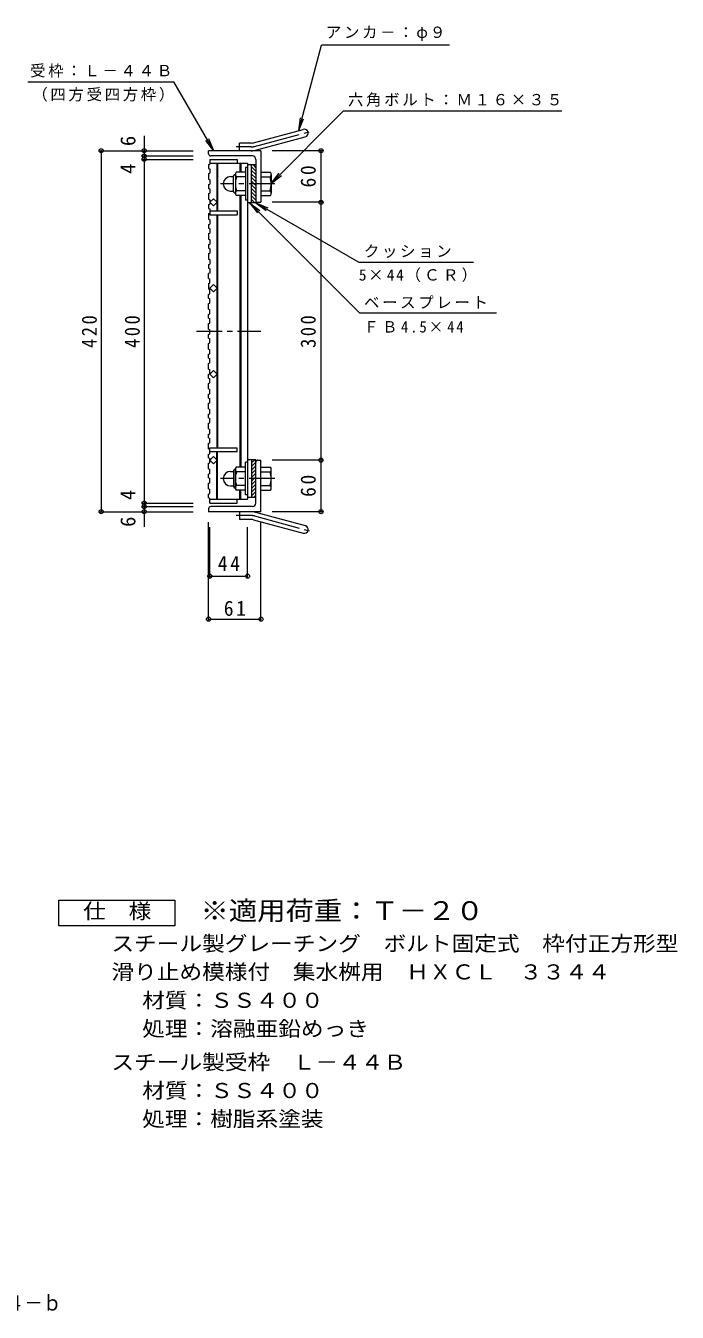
# Model space of a CAD drawing. Units: millimetres at full size, sheet at 1:6. Extents: x -800 to 962, y -827 to 774.
# Drawn here: x 203 to 962, y -827 to 669 of the extents above; entities that cross this region are included whole.
import ezdxf
from ezdxf.enums import TextEntityAlignment as Align

# ---------------------------------------------------------------- set-up
doc = ezdxf.new("R2010")
doc.units = ezdxf.units.MM
doc.header["$LTSCALE"] = 6
doc.header["$PDMODE"] = 32
doc.header["$PDSIZE"] = 4.8
doc.linetypes.add('CHAIN1', pattern=[8, 5, -1, 1, -1])
doc.linetypes.add('CHAIN2', pattern=[12, 9, -1, 1, -1])
for name, color, linetype, lineweight in [('E-1', 2, 'Continuous', 9), ('E-2', 3, 'Continuous', 9), ('E-4', 7, 'Continuous', 9), ('E-5', 7, 'Continuous', 9), ('F-4_F-4ﾚｲﾔ', 2, 'Continuous', 9)]:
    doc.layers.add(name, color=color, linetype=linetype, lineweight=lineweight)
doc.layers.add('F-5_F-5ﾚｲﾔ', color=2, linetype='Continuous')
doc.styles.add('ＭＳ ゴシック', font='')
doc.styles.get('ＭＳ ゴシック').set_extended_font_data('MS Gothic')

msp = doc.modelspace()

# ---------------------------------------------------------------- linework, layer by layer
at = {"layer": 'E-1'}
for p, q in [((467.993, 533.279), (526.184, 548.871)), ((470.322, 524.586), (528.513, 540.178)), ((415.849, 520.472), (415.849, 523.972)), ((476.849, 523.972), (415.849, 523.972)), ((451.849, 523.972), (451.849, 532.973)), ((465.664, 532.973), (451.849, 532.973)), ((476.849, 523.972), (476.849, 463.973)), ((466.849, 517.973), (418.349, 517.973)), ((470.849, 513.973), (470.849, 463.472)), ((441.539, 493.973), (445.048, 493.973)), ((445.048, 476.273), (445.048, 494.673)), ((446.849, 496.473), (447.049, 496.473)), ((447.049, 496.223), (447.049, 474.723)), ((459.049, 498.973), (448.087, 498.973)), ((459.049, 504.473), (459.049, 466.473)), ((461.348, 504.473), (459.049, 504.473)), ((465.848, 463.472), (465.848, 507.473)), ((470.849, 507.473), (465.848, 507.473)), ((470.848, 500.393), (465.848, 505.393)), ((470.848, 496.15), (465.848, 501.15)), ((470.848, 491.907), (465.848, 496.907)), ((470.848, 504.635), (468.011, 507.473)), ((476.849, 498.973), (487.81, 498.973)), ((489.049, 496.473), (488.849, 496.473)), ((488.849, 496.223), (488.849, 474.723)), ((459.049, 493.473), (448.087, 493.473)), ((470.848, 487.665), (465.848, 492.665)), ((470.848, 483.422), (465.848, 488.422)), ((470.848, 479.18), (465.848, 484.18)), ((470.848, 474.937), (465.848, 479.937)), ((476.849, 493.473), (487.81, 493.473)), ((441.549, 476.973), (445.048, 476.973)), ((446.849, 474.473), (447.049, 474.473)), ((459.049, 477.473), (448.087, 477.473)), ((459.049, 471.973), (448.087, 471.973)), ((461.348, 466.473), (459.049, 466.473)), ((470.848, 470.694), (465.848, 475.694)), ((470.848, 466.452), (465.848, 471.452)), ((469.585, 463.472), (465.848, 467.209)), ((476.849, 477.473), (487.81, 477.473)), ((476.849, 471.973), (487.81, 471.973)), ((489.049, 474.473), (488.849, 474.473)), ((470.849, 463.472), (465.848, 463.472)), ((473.349, 463.973), (476.849, 463.973)), ((441.549, 150.971), (445.048, 150.971)), ((445.048, 151.671), (445.048, 133.271)), ((446.849, 153.471), (447.049, 153.471)), ((447.049, 131.721), (447.049, 153.221)), ((459.049, 155.971), (448.087, 155.971)), ((459.049, 150.471), (448.087, 150.471)), ((459.049, 123.471), (459.049, 161.471)), ((461.348, 161.471), (459.049, 161.471)), ((465.848, 164.472), (465.848, 120.471)), ((469.585, 164.472), (465.848, 160.735)), ((470.849, 164.472), (465.848, 164.472)), ((470.848, 161.492), (465.848, 156.492)), ((470.848, 157.25), (465.848, 152.25)), ((470.848, 153.007), (465.848, 148.007)), ((470.849, 113.971), (470.849, 164.472)), ((473.349, 163.971), (476.849, 163.971)), ((476.849, 103.971), (476.849, 163.971)), ((476.849, 155.971), (487.81, 155.971)), ((476.849, 150.471), (487.81, 150.471)), ((489.049, 153.471), (488.849, 153.471)), ((488.849, 131.721), (488.849, 153.221)), ((470.848, 148.764), (465.848, 143.764)), ((470.848, 144.522), (465.848, 139.522)), ((470.848, 140.279), (465.848, 135.279)), ((470.848, 136.037), (465.848, 131.037)), ((441.539, 133.971), (445.048, 133.971)), ((446.849, 131.471), (447.049, 131.471)), ((459.049, 134.471), (448.087, 134.471)), ((459.049, 128.971), (448.087, 128.971)), ((461.348, 123.471), (459.049, 123.471)), ((470.848, 131.794), (465.848, 126.794)), ((470.848, 127.551), (465.848, 122.551)), ((470.849, 120.471), (465.848, 120.471)), ((470.848, 123.309), (468.011, 120.471)), ((476.849, 134.471), (487.81, 134.471)), ((476.849, 128.971), (487.81, 128.971)), ((489.049, 131.471), (488.849, 131.471)), ((415.849, 107.471), (415.849, 103.971)), ((466.849, 109.971), (418.349, 109.971)), ((476.849, 103.971), (415.849, 103.971)), ((451.849, 103.971), (451.849, 94.971)), ((465.664, 94.971), (451.849, 94.971)), ((467.993, 94.665), (526.184, 79.073)), ((470.322, 103.358), (528.513, 87.766))]:
    msp.add_line(p, q, dxfattribs=at)
at = {"layer": 'E-1', "linetype": 'CHAIN2'}
for p, q in [((469.158, 528.933), (534.324, 546.394)), ((465.664, 528.473), (448.044, 528.473)), ((465.664, 99.471), (448.044, 99.471)), ((469.158, 99.011), (534.324, 81.55))]:
    msp.add_line(p, q, dxfattribs=at)
at = {"layer": 'E-1', "linetype": 'CHAIN1'}
for p, q in [((493.104, 485.473), (429.747, 485.473)), ((493.104, 142.471), (429.747, 142.471))]:
    msp.add_line(p, q, dxfattribs=at)
at = {"layer": 'E-1'}
for centre, radius, start, end in [((527.349, 544.525), 4.5, 285.00014, 104.99991), ((465.664, 541.973), 9, 270, 285.00002), ((465.664, 541.973), 18, 270, 285), ((418.349, 520.472), 2.5, 180, 270), ((466.849, 513.973), 4, 0, 90), ((441.539, 485.483), 8.49, 90, 180), ((446.849, 494.673), 1.8, 90, 180), ((451.209, 496.223), 4.16, 138.61835, 221.37988), ((484.689, 496.223), 4.16, 318.62012, 41.38165), ((441.549, 485.473), 8.5, 180, 270), ((471.049, 485.473), 24, 160.52881, 199.47119), ((464.848, 485.473), 24, 340.52881, 19.47119), ((446.849, 476.273), 1.8, 180, 270), ((451.209, 474.723), 4.16, 138.62012, 221.38165), ((473.349, 466.473), 2.5, 180, 270), ((484.689, 474.723), 4.16, 318.61835, 41.37988), ((441.549, 142.471), 8.5, 90, 180), ((446.849, 151.671), 1.8, 90, 180), ((451.209, 153.221), 4.16, 138.61835, 221.37988), ((471.049, 142.471), 24, 160.52881, 199.47119), ((473.349, 161.471), 2.5, 90, 180), ((464.848, 142.471), 24, 340.52881, 19.47119), ((484.689, 153.221), 4.16, 318.62012, 41.38165), ((441.539, 142.461), 8.49, 180, 270), ((446.849, 133.271), 1.8, 180, 270), ((451.209, 131.721), 4.16, 138.62012, 221.38165), ((484.689, 131.721), 4.16, 318.61835, 41.37988), ((418.349, 107.471), 2.5, 90, 180), ((466.849, 113.971), 4, 270, 0), ((465.664, 85.971), 18, 75, 90), ((465.664, 85.971), 9, 74.99998, 90), ((527.349, 83.419), 4.5, 255.00009, 74.99986)]:
    msp.add_arc(centre, radius, start, end, dxfattribs=at)
at = {"layer": 'E-1', "linetype": 'CHAIN2'}
for centre, start, end in [((465.664, 541.972), 270, 284.99995), ((465.664, 85.972), 75.00005, 90)]:
    msp.add_arc(centre, 13.5, start, end, dxfattribs=at)
at = {"layer": 'E-2'}
for p, q in [((417.349, 513.972), (449.349, 513.972)), ((417.349, 513.972), (417.349, 508.329)), ((417.349, 509.472), (461.349, 509.472)), ((425.349, 509.472), (425.349, 453.973)), ((426.349, 509.472), (426.349, 453.973)), ((449.349, 513.972), (449.349, 509.472)), ((452.349, 509.472), (452.349, 498.972)), ((453.349, 509.472), (453.349, 498.972)), ((461.349, 509.472), (461.349, 118.472)), ((415.848, 507.818), (417.349, 508.329)), ((415.848, 497.275), (417.349, 497.786)), ((465.849, 507.472), (461.349, 507.472)), ((465.849, 463.472), (465.849, 507.472)), ((415.848, 484.592), (417.349, 485.103)), ((417.349, 490.216), (417.349, 485.103)), ((415.848, 474.048), (417.349, 474.56)), ((417.349, 466.99), (417.349, 461.877)), ((452.349, 471.972), (452.349, 155.972)), ((453.349, 471.972), (453.349, 155.972)), ((415.848, 461.365), (417.349, 461.877)), ((415.848, 450.822), (417.349, 451.333)), ((417.349, 456.447), (417.349, 449.472)), ((417.349, 453.973), (449.349, 453.973)), ((417.349, 449.472), (449.349, 449.472)), ((425.349, 449.472), (425.349, 178.471)), ((426.349, 449.472), (426.349, 178.471)), ((449.349, 453.973), (449.349, 449.472)), ((465.849, 463.472), (461.348, 463.472)), ((415.848, 438.139), (417.349, 438.65)), ((417.349, 443.763), (417.349, 438.65)), ((415.848, 427.596), (417.349, 428.107)), ((417.349, 433.22), (417.349, 428.107)), ((417.349, 420.537), (417.349, 415.424)), ((415.848, 414.912), (417.349, 415.424)), ((415.848, 404.369), (417.349, 404.881)), ((417.349, 409.994), (417.349, 404.881)), ((415.848, 391.686), (417.349, 392.197)), ((417.349, 397.311), (417.349, 392.197)), ((417.349, 381.654), (415.848, 381.143)), ((415.848, 375.477), (415.848, 381.143)), ((415.848, 375.477), (417.349, 374.966)), ((417.349, 386.767), (417.349, 381.654)), ((415.848, 369.341), (415.848, 362.933)), ((417.349, 362.422), (415.848, 362.933)), ((415.848, 352.39), (417.349, 351.879)), ((417.349, 346.765), (417.349, 351.879)), ((415.848, 339.707), (417.349, 339.195)), ((417.349, 334.082), (417.349, 339.195)), ((415.848, 329.163), (417.349, 328.652)), ((415.848, 316.48), (417.349, 315.969)), ((417.349, 323.539), (417.349, 328.652)), ((415.848, 305.937), (415.848, 310.345)), ((415.848, 305.937), (417.349, 305.426)), ((417.349, 300.313), (417.349, 305.426)), ((415.848, 293.254), (417.349, 292.743)), ((417.349, 287.629), (417.349, 292.743)), ((415.848, 282.711), (417.349, 282.199)), ((415.848, 270.028), (417.349, 269.516)), ((417.349, 277.086), (417.349, 282.199)), ((415.848, 259.484), (415.848, 263.892)), ((415.848, 259.484), (417.349, 258.973)), ((417.349, 253.86), (417.349, 258.973)), ((415.848, 246.801), (417.349, 246.29)), ((417.349, 241.177), (417.349, 246.29)), ((415.848, 236.258), (417.349, 235.747)), ((417.349, 230.633), (417.349, 235.747)), ((415.848, 223.575), (417.349, 223.063)), ((415.848, 213.032), (417.349, 212.52)), ((417.349, 217.95), (417.349, 223.063)), ((417.349, 207.407), (417.349, 212.52)), ((415.848, 200.348), (417.349, 199.837)), ((417.349, 194.724), (417.349, 199.837)), ((415.848, 189.805), (417.349, 189.294)), ((417.349, 184.181), (417.349, 189.294)), ((415.848, 177.122), (417.349, 176.611)), ((415.848, 166.579), (417.349, 166.067)), ((417.349, 178.471), (449.349, 178.471)), ((417.349, 171.497), (417.349, 178.471)), ((417.349, 173.971), (449.349, 173.971)), ((417.349, 160.954), (417.349, 166.067)), ((425.349, 118.472), (425.349, 173.971)), ((426.349, 118.472), (426.349, 173.971)), ((449.349, 173.971), (449.349, 178.471)), ((415.848, 153.896), (417.349, 153.384)), ((465.849, 164.472), (461.348, 164.472)), ((465.849, 164.472), (465.849, 120.472)), ((415.848, 143.352), (417.349, 142.841)), ((417.349, 137.728), (417.349, 142.841)), ((415.848, 130.669), (417.349, 130.158)), ((415.848, 120.126), (417.349, 119.615)), ((452.349, 118.472), (452.349, 128.972)), ((453.349, 118.472), (453.349, 128.972)), ((465.849, 120.472), (461.349, 120.472)), ((417.349, 113.971), (417.349, 119.615)), ((417.349, 118.472), (461.349, 118.472)), ((417.349, 113.971), (449.349, 113.971)), ((449.349, 113.971), (449.349, 118.472))]:
    msp.add_line(p, q, dxfattribs=at)
at = {"layer": 'E-2', "linetype": 'CHAIN1'}
msp.add_line((401.633, 313.972), (476.75, 313.972), dxfattribs=at)
at = {"layer": 'E-2'}
for points in [[(415.848, 507.818), (415.848, 503.41), (417.349, 502.899), (417.349, 497.786)], [(415.848, 497.275), (415.848, 490.727), (417.349, 490.216)], [(415.848, 484.592), (415.848, 480.184), (417.349, 479.673), (417.349, 474.56)], [(415.848, 474.048), (415.848, 467.501), (417.349, 466.99)], [(415.848, 461.365), (415.848, 456.958), (417.349, 456.447)], [(415.848, 450.822), (415.848, 444.275), (417.349, 443.763)], [(415.848, 438.139), (415.848, 433.731), (417.349, 433.22)], [(415.848, 427.596), (415.848, 421.048), (417.349, 420.537)], [(415.848, 414.912), (415.848, 410.505), (417.349, 409.994)], [(415.848, 404.369), (415.848, 397.822), (417.349, 397.311)], [(415.848, 391.686), (415.848, 387.279), (417.349, 386.767)], [(415.848, 369.341), (417.349, 369.852), (417.349, 374.966)], [(415.848, 352.39), (415.848, 356.797), (417.349, 357.308), (417.349, 362.422)], [(415.848, 339.707), (415.848, 346.254), (417.349, 346.765)], [(415.848, 329.163), (415.848, 333.571), (417.349, 334.082)], [(415.848, 316.48), (415.848, 323.028), (417.349, 323.539)], [(415.848, 310.345), (417.349, 310.856), (417.349, 315.969)], [(415.848, 293.254), (415.848, 299.801), (417.349, 300.313)], [(415.848, 282.711), (415.848, 287.118), (417.349, 287.629)], [(415.848, 270.028), (415.848, 276.575), (417.349, 277.086)], [(415.848, 263.892), (417.349, 264.403), (417.349, 269.516)], [(415.848, 246.801), (415.848, 253.348), (417.349, 253.86)], [(415.848, 236.258), (415.848, 240.665), (417.349, 241.177)], [(415.848, 223.575), (415.848, 230.122), (417.349, 230.633)], [(415.848, 213.032), (415.848, 217.439), (417.349, 217.95)], [(415.848, 200.348), (415.848, 206.896), (417.349, 207.407)], [(415.848, 189.805), (415.848, 194.213), (417.349, 194.724)], [(415.848, 177.122), (415.848, 183.669), (417.349, 184.181)], [(415.848, 166.579), (415.848, 170.986), (417.349, 171.497)], [(415.848, 153.896), (415.848, 160.443), (417.349, 160.954)], [(415.848, 143.352), (415.848, 147.76), (417.349, 148.271), (417.349, 153.384)], [(415.848, 130.669), (415.848, 137.217), (417.349, 137.728)], [(415.848, 120.126), (415.848, 124.533), (417.349, 125.045), (417.349, 130.158)]]:
    msp.add_lwpolyline(points, dxfattribs=at)
for points in [[(421.591, 459.73), (417.349, 463.972), (421.591, 468.215), (425.834, 463.972)], [(417.349, 363.972), (421.591, 368.215), (425.834, 363.972), (421.591, 359.73)], [(417.349, 263.972), (421.591, 268.215), (425.834, 263.972), (421.591, 259.73)], [(417.349, 163.972), (421.591, 168.215), (425.834, 163.972), (421.591, 159.73)]]:
    msp.add_lwpolyline(points, close=True, dxfattribs=at)
at = {"layer": 'E-4'}
for p, q in [((340.849, 541.357), (340.849, 517.972)), ((289.049, 523.972), (397.849, 523.972)), ((290.849, 523.972), (290.849, 103.972)), ((548.649, 523.972), (489.849, 523.972)), ((546.849, 463.972), (546.849, 523.972)), ((339.049, 517.972), (397.849, 517.972)), ((339.049, 513.972), (397.849, 513.972)), ((340.849, 517.972), (340.849, 513.972)), ((340.849, 513.972), (340.849, 113.972)), ((548.649, 463.972), (489.849, 463.972)), ((546.849, 163.972), (546.849, 463.972)), ((548.649, 163.972), (489.849, 163.972)), ((546.849, 103.972), (546.849, 163.972)), ((339.049, 113.972), (397.849, 113.972)), ((339.049, 109.972), (397.849, 109.972)), ((340.849, 113.972), (340.849, 109.972)), ((340.849, 109.972), (340.849, 86.33)), ((289.049, 103.972), (397.849, 103.972)), ((415.849, -22.829), (415.849, 91.971)), ((476.849, -22.829), (476.849, 91.971)), ((548.649, 103.972), (489.849, 103.972)), ((417.349, 27.172), (417.349, 85.972)), ((461.349, 27.172), (461.349, 85.972)), ((417.349, 28.972), (461.349, 28.972)), ((415.849, -21.029), (476.849, -21.029))]:
    msp.add_line(p, q, dxfattribs=at)
for p in [(290.849, 523.972), (340.849, 523.972), (546.849, 523.972), (340.849, 517.972), (340.849, 513.972), (546.849, 463.972), (546.849, 163.972), (290.849, 103.972), (340.849, 113.972), (340.849, 109.972), (340.849, 103.972), (546.849, 103.972), (417.349, 28.972), (461.349, 28.972), (415.849, -21.029), (476.849, -21.029)]:
    msp.add_point(p, dxfattribs=at)
at = {"layer": 'E-5'}
for p, q in [((520.797, 547.428), (547.388, 646.665)), ((696.388, 646.665), (547.388, 646.665)), ((205.554, 604.157), (375.554, 604.157)), ((421.849, 523.972), (375.554, 604.157)), ((488.843, 485.962), (573.146, 570.264)), ((573.146, 570.264), (827.146, 570.264)), ((520.797, 547.428), (522.755, 562.3)), ((520.797, 547.428), (526.537, 561.286)), ((421.849, 523.972), (412.717, 535.873)), ((421.849, 523.972), (416.108, 537.83)), ((488.843, 485.962), (497.975, 497.862)), ((488.843, 485.962), (500.744, 495.093)), ((463.598, 463.472), (472.73, 451.572)), ((463.598, 463.472), (475.499, 454.341)), ((463.598, 463.472), (591.795, 335.275)), ((470.849, 463.472), (482.75, 454.34)), ((470.849, 463.472), (484.708, 457.731)), ((470.849, 463.472), (590.824, 394.204)), ((590.824, 394.204), (724.167, 394.204)), ((591.795, 335.275), (751.295, 335.275))]:
    msp.add_line(p, q, dxfattribs=at)
at = {"layer": 'F-4_F-4ﾚｲﾔ'}
msp.add_lwpolyline([(241.476, -377.786), (241.476, -347.786), (376.475, -347.786), (376.475, -377.786)], close=True, dxfattribs=at)

# ---------------------------------------------------------------- texts
at = {"layer": 'E-4', "color": 2, "style": 'ＭＳ ゴシック'}
for s, p in [('6', (335.992, 529.357)), ('4', (335.992, 497.153)), ('4', (335.992, 117.536)), ('6', (335.992, 86.33))]:
    msp.add_text(s, height=17.6, rotation=90, dxfattribs=at).set_placement(p, align=Align.BOTTOM_LEFT)
at = {"layer": 'E-4', "color": 2, "char_height": 17.6, "attachment_point": 7, "rotation": 90, "style": 'ＭＳ ゴシック'}
for s, insert in [('\\T1.27;\\W0.95;60', (540.849, 481.222)), ('\\T1.27;\\W0.9;420', (285.992, 294.472)), ('\\T1.27;\\W0.9;400', (335.992, 294.472)), ('\\T1.27;\\W0.9;300', (540.849, 294.472)), ('\\T1.27;\\W0.95;60', (540.849, 121.222))]:
    msp.add_mtext(s, dxfattribs=dict(at, insert=insert))
at = {"layer": 'E-4', "color": 2, "char_height": 17.6, "attachment_point": 7, "style": 'ＭＳ ゴシック'}
for s, insert in [('\\T1.27;\\W0.95;44', (426.599, 34.972)), ('\\T1.27;\\W0.95;61', (433.599, -17.429))]:
    msp.add_mtext(s, dxfattribs=dict(at, insert=insert))
at = {"layer": 'E-5', "char_height": 13.2, "attachment_point": 7, "style": 'ＭＳ ゴシック'}
for s, insert in [('\\T1.17;アンカ－：φ９', (552.388, 651.665)), ('\\T1.17;受枠：Ｌ－４４Ｂ', (208.054, 609.157)), ('\\T1.17;（四方受四方枠）', (210.554, 581.157)), ('\\T1.17;六角ボルト：Ｍ１６×３５', (578.146, 575.264)), ('\\T1.17;クッション', (596.702, 399.204)), ('\\T1.21;5×44（ＣＲ）', (590.824, 371.204)), ('\\T1.17;ベースプレート', (596.795, 340.275)), ('\\T1.26;\\W0.95;ＦＢ4.5×44', (596.795, 312.275))]:
    msp.add_mtext(s, dxfattribs=dict(at, insert=insert))
at = {"layer": 'F-4_F-4ﾚｲﾔ', "style": 'ＭＳ ゴシック', "width": 1.1}
for s, p in [('仕\u3000様', (269.975, -374.786)), ('スチール製グレーチング\u3000ボルト固定式\u3000枠付正方形型', (302.729, -412.538)), ('滑り止め模様付\u3000集水桝用\u3000ＨＸＣＬ\u3000３３４４', (302.729, -445.538)), ('材質：ＳＳ４００', (338.557, -478.538)), ('処理：溶融亜鉛めっき', (338.557, -511.538)), ('スチール製受枠\u3000Ｌ－４４Ｂ', (302.729, -550.538)), ('材質：ＳＳ４００', (338.557, -583.538)), ('処理：樹脂系塗装', (338.557, -616.538))]:
    msp.add_text(s, height=17.6, dxfattribs=at).set_placement(p, align=Align.BOTTOM_LEFT)
at = {"layer": 'F-5_F-5ﾚｲﾔ', "color": 3, "style": 'ＭＳ ゴシック', "width": 1.1}
msp.add_text('※適用荷重：Ｔ－２０', height=21.99, dxfattribs=at).set_placement((406.475, -377.786), align=Align.BOTTOM_LEFT)
at = {"layer": 'F-5_F-5ﾚｲﾔ', "style": 'ＭＳ ゴシック', "width": 0.9}
msp.add_text('集水桝用\u3000クッション付\u3000ＨＸＣＬ\u3000３３４４－ｂ', height=17.6, dxfattribs=at).set_placement((-252.375, -830.689), align=Align.BOTTOM_LEFT)

doc.saveas('drawing.dxf')
